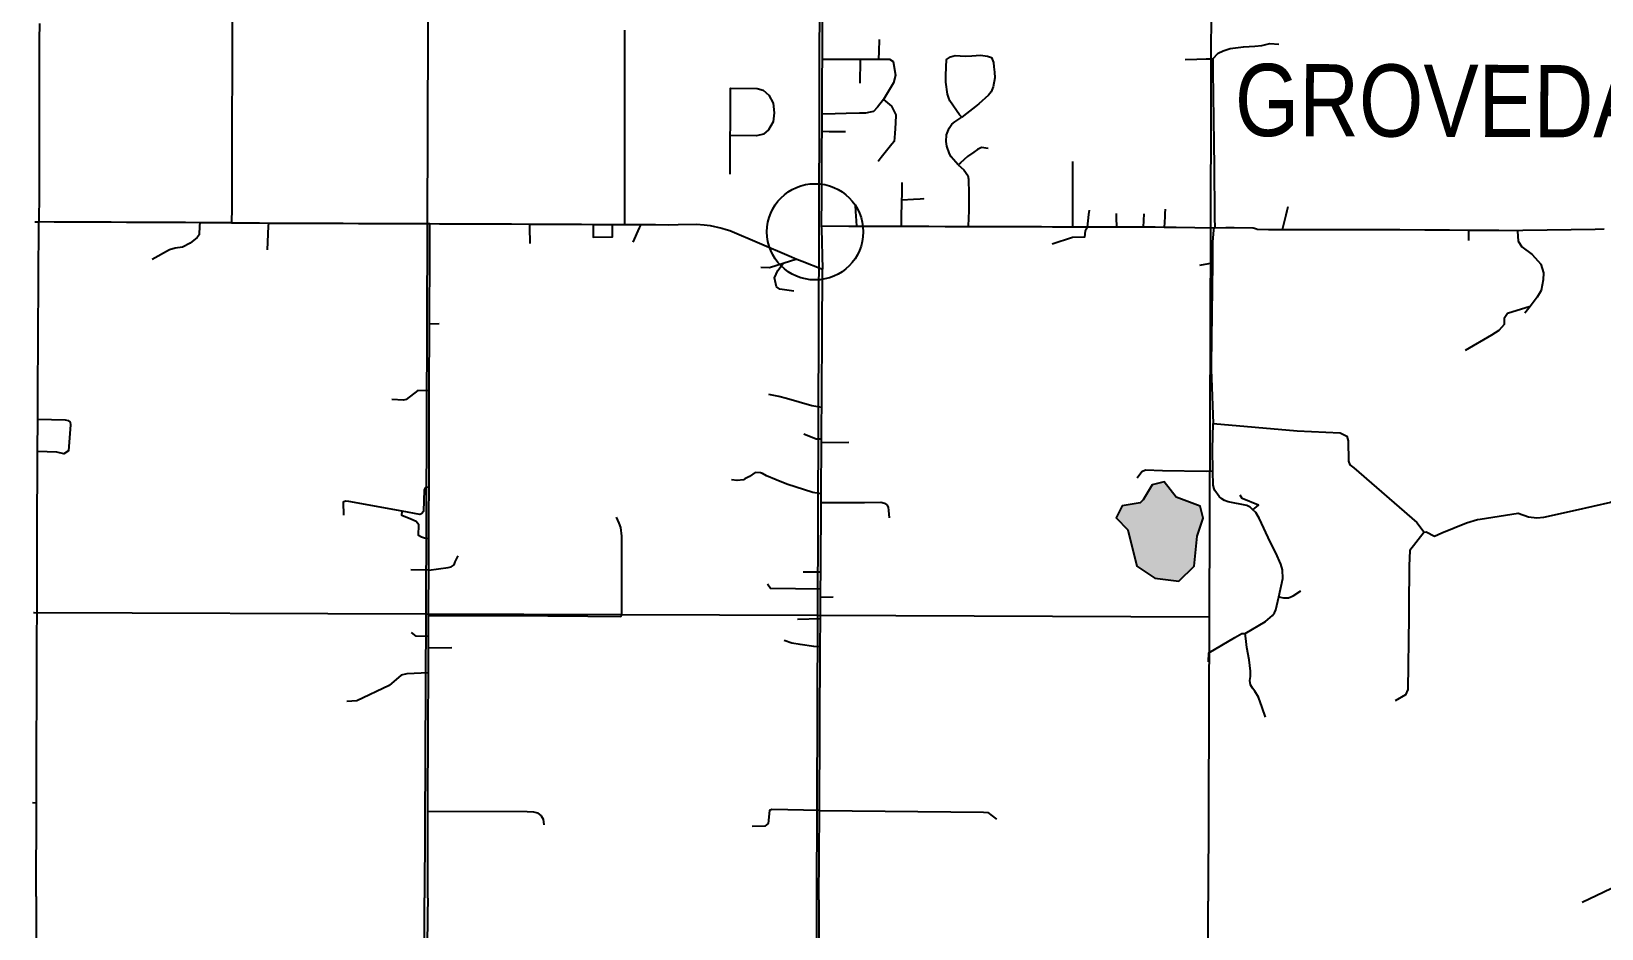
# Model space of a CAD drawing. Extents: x 408473 to 428843, y 6046006 to 6059852.
# Drawn here: x 422316.3 to 422446.6, y 6051537.5 to 6051612 of the extents above; entities that cross this region are included whole.
import ezdxf
from ezdxf.enums import TextEntityAlignment as Align

# ---------------------------------------------------------------- set-up
doc = ezdxf.new("R2010")
doc.units = 0
doc.header["$LTSCALE"] = 5
for name, color, linetype in [('10', 1, 'Continuous'), ('26', 160, 'Continuous'), ('33', 20, 'Continuous'), ('35', 37, 'Continuous'), ('36', 37, 'Continuous'), ('T-WATER', 160, 'Continuous'), ('T-WATER-H', 133, 'Continuous')]:
    doc.layers.add(name, color=color, linetype=linetype)
doc.layers.add('11', color=7, linetype='Continuous', plot=False)
doc.layers.add('4', color=7, linetype='Continuous', true_color=0x8c8c8c)
doc.styles.add('80', font='ARIALN.TTF', dxfattribs={"height": 10})

# ---------------------------------------------------------------- blocks, each defined once
blk = doc.blocks.new('PO')
at = {"layer": '11', "color": 7, "linetype": 'Continuous'}
blk.add_lwpolyline([(3.674, 0.917), (3.674, 358.264), (113.982, 357.512), (139.495, 350.756), (163.509, 330.487), (180.767, 296.704), (186.021, 256.916), (180.768, 219.379), (162.758, 186.347), (140.996, 168.329), (112.482, 160.822), (3.674, 161.572)], dxfattribs=at)
blk = doc.blocks.new('HAM')
at = {"layer": '10', "color": 7, "linetype": 'Continuous'}
blk.add_circle((0, 0), 200, dxfattribs=at)

msp = doc.modelspace()

# ---------------------------------------------------------------- hatches: boundary and pattern name
at = {"layer": 'T-WATER-H'}
h = msp.add_hatch(color=256, dxfattribs=at)
h.dxf.hatch_style = 1
h.paths.add_polyline_path([(422408.584, 6051573.091), (422408.334, 6051572.843), (422406.835, 6051572.6), (422406.332, 6051571.603), (422407.326, 6051570.601), (422408.063, 6051567.602), (422409.556, 6051566.598), (422411.552, 6051566.34), (422412.804, 6051567.582), (422413.064, 6051570.077), (422413.569, 6051571.573), (422413.323, 6051572.572), (422411.33, 6051573.329), (422410.337, 6051574.582), (422409.338, 6051574.336)])

# ---------------------------------------------------------------- linework, layer by layer
at = {"layer": '26', "linetype": 'Continuous', "flags": 128}
msp.add_lwpolyline([(422408.584, 6051573.091), (422408.334, 6051572.843), (422406.835, 6051572.6), (422406.332, 6051571.603), (422407.326, 6051570.601), (422408.063, 6051567.602), (422409.556, 6051566.598), (422411.552, 6051566.34), (422412.804, 6051567.582), (422413.064, 6051570.077), (422413.569, 6051571.573), (422413.323, 6051572.572), (422411.33, 6051573.329), (422410.337, 6051574.582), (422409.338, 6051574.336), (422408.584, 6051573.091)], dxfattribs=at)
at = {"layer": '33', "linetype": 'Continuous', "flags": 128}
for points in [[(422382.019, 6051627.942), (422382.017, 6051627.598), (422382.011, 6051626.191), (422382.009, 6051625.654), (422382.002, 6051624.193), (422382, 6051623.709), (422381.993, 6051622.195), (422381.991, 6051621.764), (422381.984, 6051620.277), (422381.977, 6051618.541), (422381.975, 6051618.198), (422381.974, 6051617.874), (422381.966, 6051616.2), (422381.965, 6051615.929), (422381.957, 6051614.202), (422381.952, 6051613.031), (422381.948, 6051612.204), (422381.939, 6051610.206), (422381.936, 6051609.666)], [(422381.936, 6051609.666), (422381.93, 6051608.207), (422381.921, 6051606.365), (422381.92, 6051606.012), (422381.916, 6051605.111)], [(422381.916, 6051605.111), (422381.912, 6051604.259), (422381.909, 6051603.691)], [(422381.909, 6051603.691), (422381.904, 6051602.517)], [(422381.904, 6051602.517), (422381.903, 6051602.213), (422381.894, 6051600.369), (422381.886, 6051598.424), (422381.883, 6051597.956), (422381.876, 6051596.21), (422381.874, 6051595.805)], [(422316.619, 6051596.165), (422316.955, 6051596.163)], [(422330.293, 6051596.101), (422329.106, 6051596.106), (422328.201, 6051596.111), (422327.052, 6051596.116), (422325.4, 6051596.124), (422324.205, 6051596.129), (422322.942, 6051596.135), (422322.207, 6051596.139), (422320.888, 6051596.145), (422320.209, 6051596.148), (422318.833, 6051596.154), (422318.21, 6051596.157), (422316.955, 6051596.163)], [(422332.945, 6051596.088), (422332.198, 6051596.092), (422331.161, 6051596.097), (422330.293, 6051596.101)], [(422332.945, 6051596.088), (422333.216, 6051596.087), (422334.196, 6051596.083), (422335.269, 6051596.079), (422335.989, 6051596.076)], [(422335.989, 6051596.076), (422337.322, 6051596.071), (422338.192, 6051596.068), (422339.375, 6051596.063), (422340.19, 6051596.06), (422341.428, 6051596.055), (422342.188, 6051596.052), (422343.481, 6051596.047), (422344.186, 6051596.044), (422345.534, 6051596.039), (422346.185, 6051596.036), (422347.587, 6051596.031), (422348.183, 6051596.029), (422349.393, 6051596.024)], [(422349.393, 6051596.024), (422350.181, 6051596.02), (422351.695, 6051596.014), (422352.179, 6051596.011), (422353.749, 6051596.005), (422354.177, 6051596.003), (422355.803, 6051595.995), (422356.175, 6051595.994), (422357.651, 6051595.987)], [(422357.651, 6051595.987), (422358.173, 6051595.985), (422359.911, 6051595.977), (422360.172, 6051595.976), (422361.965, 6051595.968), (422362.955, 6051595.964)], [(422362.955, 6051595.964), (422364.02, 6051595.959), (422364.554, 6051595.957)], [(422364.554, 6051595.957), (422365.543, 6051595.952)], [(422365.543, 6051595.952), (422366.166, 6051595.95), (422366.886, 6051595.946)], [(422366.886, 6051595.946), (422368.128, 6051595.941), (422369.196, 6051595.936), (422369.998, 6051595.947), (422371.531, 6051595.969), (422372.161, 6051595.916), (422372.65, 6051595.875), (422373.624, 6051595.649), (422373.969, 6051595.545), (422374.277, 6051595.453), (422379.22, 6051593.348), (422379.846, 6051593.081)], [(422381.874, 6051595.805), (422381.879, 6051595.615), (422381.975, 6051592.255)], [(422379.846, 6051593.081), (422380.283, 6051592.895), (422381.975, 6051592.255)]]:
    msp.add_lwpolyline(points, dxfattribs=at)
at = {"layer": '35', "linetype": 'Continuous', "flags": 128}
for points in [[(422316.985, 6051612.646), (422316.985, 6051612.329), (422316.983, 6051611.595), (422316.982, 6051610.72), (422316.981, 6051610.459), (422316.98, 6051609.645), (422316.978, 6051608.722), (422316.976, 6051607.695), (422316.974, 6051606.724), (422316.972, 6051605.745), (422316.971, 6051604.726), (422316.969, 6051603.795), (422316.967, 6051602.728), (422316.965, 6051601.845), (422316.963, 6051600.73), (422316.962, 6051599.896), (422316.959, 6051598.732), (422316.958, 6051597.946), (422316.956, 6051596.734), (422316.955, 6051596.163)], [(422332.993, 6051613.084), (422332.99, 6051611.93), (422332.987, 6051611.086), (422332.984, 6051609.982), (422332.982, 6051609.088), (422332.979, 6051608.034), (422332.976, 6051607.186), (422332.973, 6051606.086), (422332.97, 6051605.091), (422332.967, 6051604.138), (422332.965, 6051603.093), (422332.962, 6051602.19), (422332.959, 6051601.095), (422332.956, 6051600.242), (422332.953, 6051599.097), (422332.951, 6051598.294), (422332.947, 6051597.099), (422332.945, 6051596.346), (422332.945, 6051596.088)], [(422365.538, 6051612.089), (422365.538, 6051611.829), (422365.539, 6051610.135), (422365.539, 6051609.831), (422365.539, 6051608.181), (422365.539, 6051607.833), (422365.54, 6051606.227), (422365.54, 6051605.835), (422365.54, 6051604.273), (422365.54, 6051603.837), (422365.541, 6051602.426), (422365.541, 6051601.932), (422365.542, 6051600.365), (422365.542, 6051599.841), (422365.542, 6051598.411), (422365.542, 6051597.984), (422365.542, 6051597.25), (422365.543, 6051595.952)], [(422414.357, 6051609.707), (422414.805, 6051610.163), (422415.233, 6051610.364), (422415.797, 6051610.546), (422416.923, 6051610.689), (422417.862, 6051610.766), (422418.424, 6051610.795), (422419.091, 6051610.977), (422419.857, 6051610.919)], [(422381.936, 6051609.666), (422382.386, 6051609.667), (422383.123, 6051609.667), (422383.834, 6051609.667), (422384.429, 6051609.667), (422385.128, 6051609.668)], [(422385.128, 6051609.668), (422385.832, 6051609.668), (422386.653, 6051609.668)], [(422386.653, 6051609.668), (422387.544, 6051609.669), (422387.834, 6051609.485), (422388.037, 6051608.347), (422387.876, 6051607.702), (422387.362, 6051606.866), (422387.031, 6051606.326)], [(422393.54, 6051604.87), (422393.34, 6051605.048), (422392.535, 6051606.207), (422392.453, 6051606.45), (422392.342, 6051606.781), (422392.22, 6051607.757), (422392.212, 6051608.092), (422392.206, 6051608.355), (422392.277, 6051609.634), (422392.611, 6051609.881), (422392.987, 6051609.989), (422393.818, 6051609.92), (422394.356, 6051609.951), (422395.083, 6051610.017), (422395.663, 6051609.931), (422396.006, 6051609.799), (422396.175, 6051609.384), (422396.183, 6051609.044), (422396.253, 6051608.587), (422396.263, 6051608.129), (422396.141, 6051607.387), (422395.971, 6051606.964), (422395.742, 6051606.674), (422394.936, 6051605.962), (422394.664, 6051605.75), (422393.927, 6051605.173), (422393.54, 6051604.87)], [(422414.357, 6051609.707), (422414.367, 6051608.948), (422414.373, 6051608.408), (422414.391, 6051606.951), (422414.397, 6051606.431), (422414.415, 6051604.953), (422414.421, 6051604.455), (422414.439, 6051602.956), (422414.445, 6051602.479), (422414.464, 6051600.959), (422414.469, 6051600.502), (422414.488, 6051598.961), (422414.493, 6051598.526), (422414.512, 6051596.964), (422414.517, 6051596.55), (422414.528, 6051595.655)], [(422387.031, 6051606.326), (422386.537, 6051605.701), (422386.206, 6051605.326), (422385.933, 6051605.272), (422385.538, 6051605.195), (422385.034, 6051605.184), (422383.937, 6051605.158), (422383.038, 6051605.137), (422381.916, 6051605.111)], [(422387.031, 6051606.326), (422387.69, 6051605.781), (422387.929, 6051605.329), (422388.071, 6051605.062), (422388.025, 6051604.351), (422387.971, 6051603.503), (422387.93, 6051602.854), (422387.73, 6051602.608), (422387.515, 6051602.341), (422386.839, 6051601.505), (422386.587, 6051601.194)], [(422393.235, 6051600.894), (422392.661, 6051601.56), (422392.515, 6051601.816), (422392.288, 6051602.45), (422392.233, 6051602.827), (422392.279, 6051603.407), (422392.473, 6051603.936), (422392.719, 6051604.275), (422392.97, 6051604.464), (422393.54, 6051604.87)], [(422395.719, 6051602.268), (422395.158, 6051602.335), (422394.843, 6051602.168), (422394.538, 6051601.964), (422394.008, 6051601.608), (422393.424, 6051601.075), (422393.235, 6051600.894)], [(422393.235, 6051600.894), (422393.697, 6051600.484), (422394.033, 6051600.014), (422394.1, 6051599.716), (422394.117, 6051598.496), (422394.13, 6051597.522), (422394.113, 6051597.017), (422394.096, 6051596.526), (422394.07, 6051595.764)], [(422388.531, 6051595.783), (422388.542, 6051596.371), (422388.572, 6051597.986)], [(422349.366, 6051587.71), (422349.375, 6051590.276), (422349.378, 6051591.215), (422349.392, 6051595.756), (422349.393, 6051596.024)], [(422384.834, 6051595.795), (422384.151, 6051595.798), (422381.874, 6051595.805)], [(422388.531, 6051595.783), (422388.147, 6051595.784), (422386.689, 6051595.789), (422386.149, 6051595.791), (422384.834, 6051595.795)], [(422394.07, 6051595.764), (422392.845, 6051595.768), (422392.144, 6051595.77), (422390.793, 6051595.775), (422390.145, 6051595.777), (422388.531, 6051595.783)], [(422402.76, 6051595.738), (422402.134, 6051595.74), (422401.049, 6051595.743), (422400.136, 6051595.746), (422398.998, 6051595.749), (422398.138, 6051595.752), (422396.947, 6051595.755), (422396.14, 6051595.758), (422394.896, 6051595.761), (422394.07, 6051595.764)], [(422403.935, 6051595.734), (422403.1, 6051595.737), (422402.76, 6051595.738)], [(422406.371, 6051595.727), (422405.151, 6051595.731), (422403.935, 6051595.734)], [(422408.574, 6051595.721), (422408.128, 6051595.722), (422407.202, 6051595.725), (422406.371, 6051595.727)], [(422410.337, 6051595.708), (422409.581, 6051595.718), (422409.008, 6051595.72), (422408.574, 6051595.721)], [(422414.435, 6051595.657), (422412.872, 6051595.675), (422411.322, 6051595.695), (422410.337, 6051595.708)], [(422414.528, 6051595.655), (422414.435, 6051595.657)], [(422418.027, 6051595.571), (422417.706, 6051595.643), (422416.129, 6051595.667), (422415.446, 6051595.662), (422414.528, 6051595.655)], [(422418.027, 6051595.571), (422418.984, 6051595.536), (422419.667, 6051595.537), (422420.142, 6051595.537)], [(422420.142, 6051595.537), (422421.711, 6051595.538), (422422.118, 6051595.538), (422423.754, 6051595.539), (422424.116, 6051595.539), (422425.798, 6051595.54), (422426.114, 6051595.54), (422427.841, 6051595.541), (422428.112, 6051595.541), (422428.73, 6051595.541), (422429.894, 6051595.533), (422431.955, 6051595.518), (422434.015, 6051595.503), (422435.568, 6051595.492)], [(422435.568, 6051595.492), (422436.075, 6051595.488), (422437.081, 6051595.481), (422438.103, 6051595.474), (422439.64, 6051595.463)], [(422439.64, 6051595.463), (422440.101, 6051595.471), (422442.098, 6051595.506), (422444.096, 6051595.541), (422446.093, 6051595.575), (422446.852, 6051595.588)], [(422381.908, 6051580.771), (422381.95, 6051588.019), (422381.968, 6051591.139), (422381.975, 6051592.255)], [(422349.348, 6051582.133), (422349.366, 6051587.71)], [(422349.322, 6051574.156), (422349.336, 6051578.262), (422349.339, 6051579.222), (422349.348, 6051582.133)], [(422381.893, 6051578.144), (422381.901, 6051579.65), (422381.908, 6051580.771)], [(422381.891, 6051577.863), (422381.893, 6051578.144)], [(422381.866, 6051573.61), (422381.891, 6051577.863)], [(422349.308, 6051569.857), (422349.315, 6051571.841), (422349.322, 6051574.156)], [(422381.862, 6051572.868), (422381.866, 6051573.61)], [(422381.829, 6051567.11), (422381.831, 6051567.471), (422381.862, 6051572.868)], [(422349.3, 6051567.274), (422349.308, 6051569.857)], [(422349.288, 6051563.467), (422349.289, 6051564.029), (422349.3, 6051567.274)], [(422381.82, 6051565.696), (422381.829, 6051567.11)], [(422381.817, 6051565.034), (422381.82, 6051565.696)], [(422381.806, 6051563.221), (422381.808, 6051563.55), (422381.809, 6051563.815), (422381.817, 6051565.034)], [(422349.282, 6051561.753), (422349.288, 6051563.467)], [(422381.792, 6051560.887), (422381.806, 6051563.221)], [(422349.279, 6051560.819), (422349.282, 6051561.753)], [(422418.74, 6051555.054), (422418.462, 6051555.853), (422418.155, 6051556.734), (422417.864, 6051557.227), (422417.659, 6051557.462), (422417.493, 6051557.737), (422417.445, 6051558.095), (422417.497, 6051558.436), (422417.487, 6051558.876), (422417.386, 6051559.81), (422417.183, 6051560.844), (422417.106, 6051561.58), (422417.056, 6051562.018)], [(422349.272, 6051558.737), (422349.279, 6051560.819)], [(422381.714, 6051547.32), (422381.792, 6051560.887)], [(422349.235, 6051547.272), (422349.258, 6051554.431), (422349.272, 6051558.737)], [(422349.212, 6051540.04), (422349.235, 6051547.272)], [(422381.671, 6051539.91), (422381.714, 6051547.32)], [(422349.212, 6051540.04), (422349.196, 6051538.628), (422349.165, 6051535.882)], [(422381.671, 6051539.91), (422381.67, 6051539.726), (422381.658, 6051535.887), (422381.79, 6051535.122), (422382.385, 6051534.007), (422383.385, 6051532.827), (422384.311, 6051531.851), (422384.782, 6051531.237), (422385.05, 6051531.034)], [(422381.671, 6051539.91), (422381.671, 6051539.91)]]:
    msp.add_lwpolyline(points, dxfattribs=at)
at = {"layer": '36', "linetype": 'Continuous', "flags": 128}
for points in [[(422386.653, 6051609.668), (422386.672, 6051610.314), (422386.702, 6051611.311)], [(422385.09, 6051607.683), (422385.101, 6051608.28), (422385.115, 6051609.012), (422385.128, 6051609.668)], [(422412.084, 6051609.655), (422413.045, 6051609.677), (422413.803, 6051609.694), (422414.357, 6051609.707)], [(422381.909, 6051603.691), (422382.517, 6051603.681), (422383.895, 6051603.657)], [(422402.76, 6051595.738), (422402.757, 6051601.193)], [(422388.572, 6051597.986), (422388.579, 6051598.37), (422388.599, 6051599.428)], [(422388.572, 6051597.986), (422389.524, 6051598.051), (422390.093, 6051598.09), (422390.393, 6051598.11), (422390.395, 6051598.123)], [(422384.834, 6051595.795), (422384.799, 6051596.285), (422384.777, 6051596.603), (422384.713, 6051597.509)], [(422404.103, 6051597.139), (422404.059, 6051596.774), (422403.935, 6051595.734)], [(422406.345, 6051596.851), (422406.353, 6051596.537), (422406.371, 6051595.727)], [(422408.65, 6051596.836), (422408.574, 6051595.721)], [(422410.403, 6051597.215), (422410.388, 6051596.87), (422410.376, 6051596.599), (422410.337, 6051595.708)], [(422420.142, 6051595.537), (422420.45, 6051596.742), (422420.542, 6051597.102), (422420.631, 6051597.448)], [(422316.853, 6051579.786), (422316.861, 6051581.891), (422316.955, 6051596.163)], [(422330.293, 6051596.101), (422330.278, 6051595.844), (422330.235, 6051595.103), (422330.08, 6051594.86), (422329.497, 6051594.39), (422328.877, 6051594.067), (422328.25, 6051593.985), (422327.797, 6051593.837), (422326.342, 6051593.039)], [(422335.989, 6051596.076), (422335.978, 6051595.818), (422335.892, 6051593.838)], [(422357.651, 6051595.987), (422357.657, 6051595.718), (422357.688, 6051594.37)], [(422362.955, 6051595.964), (422362.953, 6051595.694), (422362.946, 6051594.89), (422364.543, 6051594.938), (422364.551, 6051595.688), (422364.554, 6051595.957)], [(422366.886, 6051595.946), (422366.768, 6051595.678), (422366.237, 6051594.474)], [(422403.935, 6051595.734), (422403.831, 6051595.53), (422403.782, 6051595.434), (422403.726, 6051594.896), (422402.732, 6051594.885), (422401.021, 6051594.309)], [(422414.435, 6051595.657), (422414.423, 6051595.489), (422414.348, 6051594.505), (422414.328, 6051592.769)], [(422435.568, 6051595.492), (422435.57, 6051595.408), (422435.588, 6051594.619)], [(422439.64, 6051595.463), (422439.645, 6051595.393), (422439.698, 6051594.564), (422439.995, 6051594.103), (422440.855, 6051593.449), (422441.592, 6051592.655), (422441.803, 6051591.94), (422441.782, 6051591.357), (422441.619, 6051590.485), (422441.278, 6051589.912), (422440.691, 6051589.157)], [(422378.722, 6051592.723), (422377.578, 6051592.358), (422376.87, 6051592.376)], [(422379.589, 6051590.412), (422378.433, 6051590.589), (422378.157, 6051590.786), (422378.005, 6051591.528), (422378.262, 6051592.144), (422378.722, 6051592.723)], [(422379.846, 6051593.081), (422378.722, 6051592.723)], [(422413.287, 6051592.584), (422414.328, 6051592.769)], [(422414.328, 6051592.769), (422414.242, 6051584.327), (422414.238, 6051583.926), (422414.262, 6051583.187), (422414.381, 6051579.441)], [(422440.691, 6051589.157), (422438.83, 6051588.577), (422438.543, 6051588.148), (422438.531, 6051587.657), (422438.097, 6051587.167), (422437.49, 6051586.765), (422435.315, 6051585.488)], [(422440.691, 6051589.157), (422440.257, 6051588.598)], [(422349.366, 6051587.71), (422350.153, 6051587.728)], [(422349.348, 6051582.133), (422348.404, 6051582.166), (422347.432, 6051581.436), (422347.216, 6051581.377), (422346.236, 6051581.418)], [(422381.908, 6051580.771), (422381.094, 6051580.9), (422378.977, 6051581.504), (422378.347, 6051581.68), (422377.519, 6051581.852)], [(422316.853, 6051579.786), (422319.132, 6051579.748), (422319.378, 6051579.69), (422319.535, 6051579.539), (422319.577, 6051579.323), (422319.399, 6051577.171), (422319.015, 6051576.908), (422318.432, 6051577.058), (422316.843, 6051577.103)], [(422316.843, 6051577.103), (422316.853, 6051579.786)], [(422381.893, 6051578.144), (422381.447, 6051578.134), (422380.422, 6051578.537)], [(422414.374, 6051575.487), (422414.332, 6051577.305), (422414.381, 6051579.441)], [(422414.381, 6051579.441), (422421.354, 6051578.82), (422424.944, 6051578.672), (422425.484, 6051578.385), (422425.609, 6051578.008), (422425.612, 6051576.298), (422425.735, 6051576.013), (422426.075, 6051575.743), (422431.295, 6051571.212), (422431.898, 6051570.418)], [(422431.898, 6051570.418), (422432.078, 6051570.435), (422432.754, 6051570.095), (422433.373, 6051570.354), (422435.415, 6051571.179), (422436.322, 6051571.455), (422436.551, 6051571.491), (422439.707, 6051571.999), (422440.563, 6051571.7), (422441.247, 6051571.603), (422441.835, 6051571.662), (422444.469, 6051572.229), (422447.391, 6051572.894), (422448.446, 6051573.526), (422449.357, 6051574.118), (422450.559, 6051574.966), (422451.977, 6051575.9), (422453.563, 6051576.953), (422454.821, 6051577.884), (422455.295, 6051578.123), (422456.618, 6051578.188), (422462.739, 6051575.774)], [(422316.786, 6051561.611), (422316.794, 6051563.829), (422316.817, 6051570.048), (422316.843, 6051577.103)], [(422381.891, 6051577.863), (422384.154, 6051577.879)], [(422414.374, 6051575.487), (422413.817, 6051575.463), (422410.196, 6051575.494), (422408.779, 6051575.565), (422408.485, 6051575.432), (422408.074, 6051574.898)], [(422381.866, 6051573.61), (422381.167, 6051573.713), (422379.021, 6051574.408), (422378.125, 6051574.768), (422377.328, 6051575.103), (422376.999, 6051575.295), (422376.844, 6051575.337), (422376.4, 6051575.363), (422375.926, 6051575.044), (422375.532, 6051574.854), (422375.407, 6051574.76), (422374.883, 6051574.703), (422374.437, 6051574.765)], [(422417.694, 6051572.259), (422417.456, 6051572.486), (422417.194, 6051572.62), (422415.629, 6051572.943), (422415.348, 6051573.037), (422415.105, 6051573.171), (422414.881, 6051573.365), (422414.53, 6051573.876), (422414.467, 6051574.014), (422414.4, 6051574.312), (422414.374, 6051575.487)], [(422347.082, 6051572.154), (422342.667, 6051572.97), (422342.395, 6051572.991), (422342.198, 6051572.896), (422342.222, 6051571.827)], [(422349.322, 6051574.156), (422349.014, 6051574.085), (422348.909, 6051573.938), (422348.851, 6051572.123), (422348.71, 6051571.948), (422348.566, 6051571.881), (422347.082, 6051572.154)], [(422417.694, 6051572.259), (422418.15, 6051572.671), (422416.796, 6051573.22), (422416.645, 6051573.488)], [(422349.308, 6051569.857), (422348.946, 6051569.914), (422348.7, 6051569.99), (422348.443, 6051570.138), (422348.477, 6051571.036), (422348.262, 6051571.303), (422347.804, 6051571.501), (422347.063, 6051571.793), (422347.082, 6051572.154)], [(422349.288, 6051563.467), (422355.894, 6051563.5), (422359.188, 6051563.483), (422362.493, 6051563.456), (422365.207, 6051563.416), (422365.333, 6051563.548), (422365.336, 6051564.829), (422365.31, 6051568.806), (422365.335, 6051570.071), (422365.253, 6051570.801), (422365.094, 6051571.175), (422364.868, 6051571.654)], [(422381.862, 6051572.868), (422385.465, 6051572.878), (422386.806, 6051572.895), (422387.134, 6051572.821), (422387.309, 6051572.689), (422387.422, 6051572.492), (422387.465, 6051572.221), (422387.515, 6051571.615)], [(422419.836, 6051565.041), (422420.166, 6051566.58), (422420.15, 6051567.278), (422420.019, 6051567.754), (422419.598, 6051568.702), (422419.14, 6051569.55), (422418.216, 6051571.565), (422417.925, 6051572.037), (422417.694, 6051572.259)], [(422431.898, 6051570.418), (422430.724, 6051568.888), (422430.671, 6051567.622), (422430.631, 6051564.209), (422430.632, 6051563.393), (422430.561, 6051557.35), (422430.345, 6051556.91), (422429.486, 6051556.41)], [(422349.3, 6051567.274), (422350.914, 6051567.491), (422351.167, 6051567.552), (422351.399, 6051567.702), (422351.502, 6051567.949), (422351.736, 6051568.444)], [(422349.3, 6051567.274), (422347.81, 6051567.294)], [(422381.829, 6051567.11), (422380.368, 6051567.095)], [(422381.82, 6051565.696), (422377.671, 6051565.737), (422377.409, 6051566.093)], [(422419.836, 6051565.041), (422420.239, 6051564.968), (422420.655, 6051564.978), (422421.042, 6051565.123), (422421.676, 6051565.554)], [(422381.817, 6051565.034), (422382.854, 6051565.039)], [(422417.056, 6051562.018), (422418.73, 6051563.015), (422419.318, 6051563.507), (422419.473, 6051563.71), (422419.607, 6051563.973), (422419.836, 6051565.041)], [(422381.806, 6051563.221), (422379.914, 6051563.168)], [(422316.736, 6051547.961), (422316.786, 6051561.611)], [(422349.282, 6051561.753), (422348.244, 6051561.783), (422347.856, 6051562.083)], [(422381.792, 6051560.887), (422381.261, 6051560.94), (422380.125, 6051561.086), (422379.424, 6051561.216), (422378.793, 6051561.437)], [(422414.006, 6051559.653), (422414.043, 6051560.415), (422416.19, 6051561.661), (422416.78, 6051562.001), (422417.056, 6051562.018)], [(422349.279, 6051560.819), (422351.211, 6051560.854)], [(422349.272, 6051558.737), (422347.472, 6051558.648), (422347.004, 6051558.537), (422346.022, 6051557.684), (422343.341, 6051556.427), (422342.499, 6051556.362)], [(422316.431, 6051547.967), (422316.736, 6051547.961)], [(422316.713, 6051540.182), (422316.736, 6051547.961)], [(422349.235, 6051547.272), (422357.47, 6051547.244), (422358, 6051547.217), (422358.335, 6051547.126), (422358.634, 6051546.879), (422358.797, 6051546.608), (422358.848, 6051546.119)], [(422381.714, 6051547.32), (422377.763, 6051547.393), (422377.584, 6051547.317), (422377.464, 6051546.226), (422377.197, 6051546.021), (422376.146, 6051545.979)], [(422381.714, 6051547.32), (422395.336, 6051547.187), (422395.689, 6051547.139), (422396.418, 6051546.607)], [(422316.713, 6051540.182), (422316.712, 6051540.003), (422316.677, 6051525.845), (422316.674, 6051524.666), (422316.667, 6051521.988), (422316.613, 6051521.732), (422316.571, 6051521.538), (422316.327, 6051521.453)]]:
    msp.add_lwpolyline(points, dxfattribs=at)
at = {"layer": '4', "linetype": 'Continuous', "flags": 128}
for points in [[(422349.275, 6051628.302), (422349.174, 6051595.768)], [(422381.762, 6051628.18), (422381.667, 6051595.646)], [(422414.248, 6051628.057), (422414.161, 6051595.523)], [(422349.174, 6051595.768), (422349.053, 6051563.639)], [(422381.667, 6051595.646), (422381.555, 6051563.517)], [(422414.161, 6051595.523), (422414.058, 6051563.395)], [(422316.492, 6051563.761), (422316.551, 6051563.76)], [(422316.551, 6051563.76), (422349.053, 6051563.639)], [(422349.053, 6051563.639), (422348.959, 6051540.055)], [(422349.053, 6051563.639), (422381.555, 6051563.517)], [(422381.555, 6051563.517), (422381.469, 6051539.925)], [(422381.555, 6051563.517), (422414.058, 6051563.395)], [(422414.058, 6051563.395), (422413.979, 6051539.796)], [(422348.93, 6051531.108), (422348.959, 6051540.055)], [(422381.469, 6051539.925), (422381.441, 6051530.987)], [(422413.953, 6051530.866), (422413.979, 6051539.796)]]:
    msp.add_lwpolyline(points, dxfattribs=at)
at = {"layer": 'T-WATER', "linetype": 'Continuous', "flags": 128}
msp.add_lwpolyline([(422445.003, 6051539.7), (422452.855, 6051543.438), (422467.089, 6051545.844), (422469.576, 6051544.58), (422478.787, 6051541.526), (422479.452, 6051540.515), (422480.052, 6051539.602)], dxfattribs=at)

# ---------------------------------------------------------------- block references
at = {"layer": '10', "linetype": 'Continuous', "xscale": 0.01997432858985704, "yscale": 0.01997432858985704, "zscale": 0.01997432858985704, "rotation": 358.884093043064}
msp.add_blockref('HAM', (422381.36, 6051595.345), dxfattribs=at)
at = {"layer": '11', "linetype": 'Continuous', "xscale": 0.01997429698898249, "yscale": 0.01997429698898249, "zscale": 0.01997432858985709, "rotation": 359.787233548735}
msp.add_blockref('PO', (422374.241, 6051600.098), dxfattribs=at)

# ---------------------------------------------------------------- texts
at = {"layer": '10', "linetype": 'Continuous', "style": '80'}
msp.add_text('GROVEDALE', height=5.9923, rotation=359.77381, dxfattribs=at).set_placement((422458.928, 6051609.121), align=Align.TOP_RIGHT)

doc.saveas('drawing.dxf')
